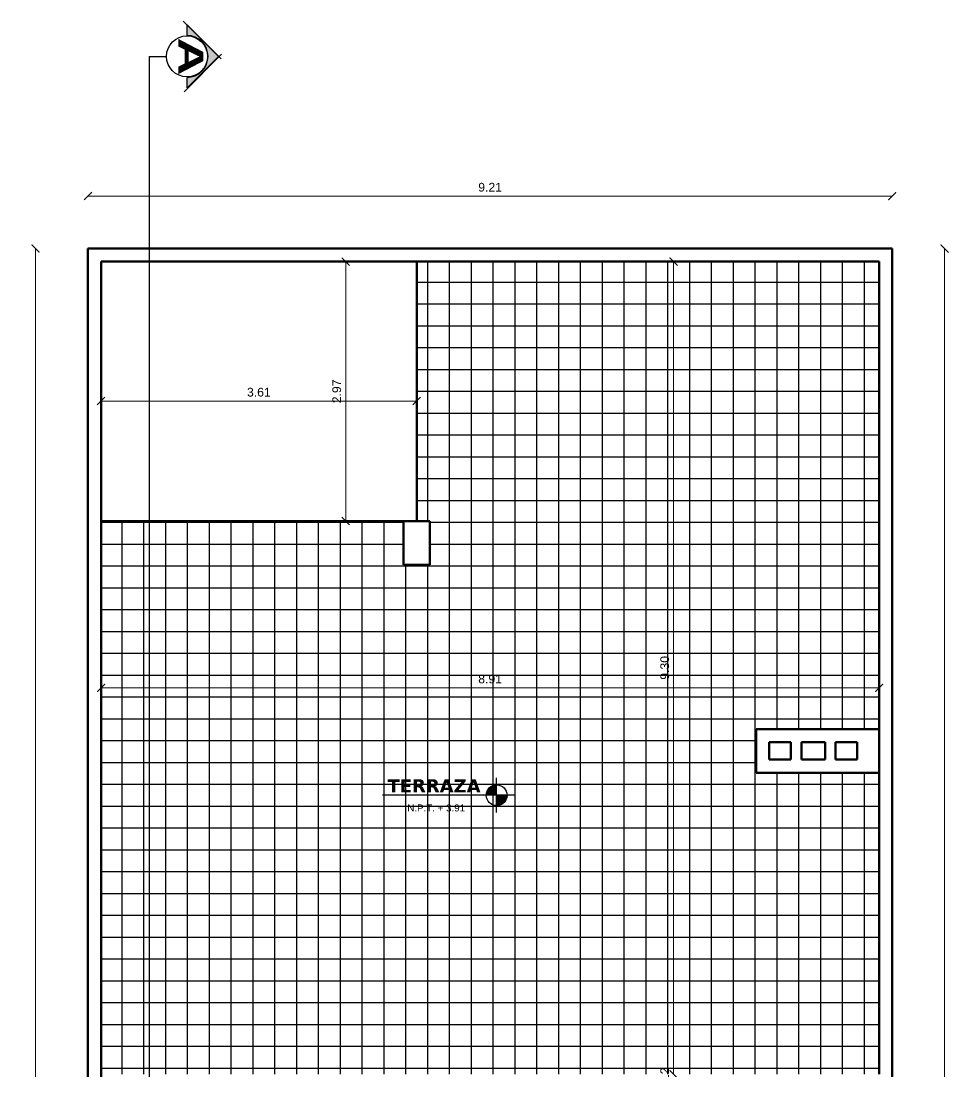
# Model space of a CAD drawing. Header units: inches. Extents: x -2 to 11.2, y -3.4 to 32.7.
# Drawn here: x -0.77 to 9.86, y 20.62 to 32.65 of the extents above; entities that cross this region are included whole.
import ezdxf
from ezdxf.enums import TextEntityAlignment as Align

# ---------------------------------------------------------------- set-up
doc = ezdxf.new("R2010")
doc.units = ezdxf.units.IN
doc.header["$MEASUREMENT"] = 0
doc.linetypes.add('CONTINUA', pattern=[0])
for name, color, linetype in [('Cotas', 60, 'Continuous'), ('Linea de corte', 30, 'Continuous'), ('Niveles', 86, 'Continuous'), ('Texto', 98, 'Continuous'), ('Textura piso', 8, 'Continuous')]:
    doc.layers.add(name, color=color, linetype=linetype)
doc.layers.add('Paredes', color=5, linetype='Continuous', lineweight=80)
doc.styles.add('SANSSERIFBOLD', font='sasb____.pfb', dxfattribs={"width": 0.85, "height": 0.6})
doc.styles.get("Standard").update_dxf_attribs({"font": 'arial.ttf'})
doc.styles.add('style1', font='arial.ttf')
doc.dimstyles.new('Cotas', dxfattribs={"dimtxt": 0.1, "dimasz": 0.09, "dimexe": 0.2, "dimexo": 0.4, "dimgap": 0.05, "dimtad": 1, "dimzin": 0, "dimdsep": 46, "dimtxsty": 'Standard', "dimblk": 'ARCHTICK', "dimcen": 0.09, "dimse1": 1, "dimse2": 1, "dimclrd": 60, "dimclre": 256, "dimadec": 0, "dimazin": 0, "dimtfac": 1, "dimtix": 1, "dimtofl": 0, "dimtmove": 1, "dimatfit": 3, "dimfxl": 0, "dimtolj": 1, "dimtzin": 0, "dimlwd": 9, "dimarcsym": 0})

# ---------------------------------------------------------------- blocks, each defined once
blk = doc.blocks.new('Nivel')
at = {"layer": 'Niveles'}
for p, q in [((46.493, 32.614), (46.493, 32.496)), ((46.512, 32.614), (46.495, 32.614)), ((46.498, 32.614), (46.498, 32.496)), ((46.503, 32.615), (46.503, 32.496)), ((46.508, 32.615), (46.508, 32.496)), ((46.512, 32.297), (46.512, 32.695)), ((46.723, 32.496), (45.205, 32.496)), ((46.512, 32.51), (46.393, 32.51)), ((46.512, 32.505), (46.393, 32.505)), ((46.512, 32.5), (46.393, 32.5)), ((46.512, 32.515), (46.394, 32.515)), ((46.394, 32.511), (46.394, 32.496)), ((46.512, 32.52), (46.395, 32.52)), ((46.512, 32.525), (46.396, 32.525)), ((46.512, 32.53), (46.398, 32.53)), ((46.512, 32.534), (46.399, 32.534)), ((46.399, 32.533), (46.399, 32.496)), ((46.512, 32.539), (46.401, 32.539)), ((46.512, 32.544), (46.403, 32.544)), ((46.404, 32.546), (46.404, 32.496)), ((46.512, 32.549), (46.405, 32.549)), ((46.512, 32.554), (46.408, 32.554)), ((46.409, 32.555), (46.409, 32.496)), ((46.512, 32.559), (46.411, 32.559)), ((46.512, 32.564), (46.414, 32.564)), ((46.414, 32.563), (46.414, 32.496)), ((46.512, 32.569), (46.418, 32.569)), ((46.419, 32.57), (46.419, 32.496)), ((46.512, 32.574), (46.422, 32.574)), ((46.423, 32.576), (46.423, 32.496)), ((46.512, 32.579), (46.427, 32.579)), ((46.428, 32.581), (46.428, 32.496)), ((46.512, 32.584), (46.432, 32.584)), ((46.433, 32.586), (46.433, 32.496)), ((46.438, 32.59), (46.438, 32.496)), ((46.512, 32.589), (46.438, 32.589)), ((46.443, 32.593), (46.443, 32.496)), ((46.512, 32.594), (46.444, 32.594)), ((46.448, 32.597), (46.448, 32.496)), ((46.512, 32.599), (46.452, 32.599)), ((46.453, 32.6), (46.453, 32.496)), ((46.458, 32.602), (46.458, 32.496)), ((46.512, 32.604), (46.462, 32.604)), ((46.463, 32.605), (46.463, 32.496)), ((46.468, 32.607), (46.468, 32.496)), ((46.473, 32.609), (46.473, 32.496)), ((46.512, 32.609), (46.474, 32.609)), ((46.478, 32.61), (46.478, 32.496)), ((46.483, 32.612), (46.483, 32.496)), ((46.488, 32.613), (46.488, 32.496)), ((46.631, 32.495), (46.512, 32.495)), ((46.513, 32.496), (46.513, 32.377)), ((46.518, 32.496), (46.518, 32.377)), ((46.523, 32.496), (46.523, 32.377)), ((46.528, 32.496), (46.528, 32.378)), ((46.533, 32.496), (46.533, 32.378)), ((46.538, 32.496), (46.538, 32.379)), ((46.543, 32.496), (46.543, 32.381)), ((46.548, 32.496), (46.548, 32.382)), ((46.553, 32.496), (46.553, 32.384)), ((46.558, 32.496), (46.558, 32.386)), ((46.563, 32.496), (46.563, 32.388)), ((46.568, 32.496), (46.568, 32.39)), ((46.573, 32.496), (46.573, 32.393)), ((46.578, 32.496), (46.578, 32.396)), ((46.583, 32.496), (46.583, 32.4)), ((46.588, 32.496), (46.588, 32.403)), ((46.593, 32.496), (46.593, 32.408)), ((46.597, 32.496), (46.597, 32.413)), ((46.602, 32.496), (46.602, 32.418)), ((46.607, 32.496), (46.607, 32.424)), ((46.612, 32.496), (46.612, 32.431)), ((46.617, 32.496), (46.617, 32.44)), ((46.622, 32.496), (46.622, 32.45)), ((46.627, 32.496), (46.627, 32.465)), ((46.631, 32.49), (46.512, 32.49)), ((46.631, 32.485), (46.512, 32.485)), ((46.63, 32.48), (46.512, 32.48)), ((46.629, 32.475), (46.512, 32.475)), ((46.628, 32.47), (46.512, 32.47)), ((46.627, 32.465), (46.512, 32.465)), ((46.626, 32.46), (46.512, 32.46)), ((46.624, 32.455), (46.512, 32.455)), ((46.622, 32.45), (46.512, 32.45)), ((46.62, 32.445), (46.512, 32.445)), ((46.617, 32.44), (46.512, 32.44)), ((46.615, 32.435), (46.512, 32.435)), ((46.612, 32.43), (46.512, 32.43)), ((46.608, 32.425), (46.512, 32.425)), ((46.604, 32.42), (46.512, 32.42)), ((46.6, 32.415), (46.512, 32.415)), ((46.595, 32.41), (46.512, 32.41)), ((46.59, 32.405), (46.512, 32.405)), ((46.583, 32.4), (46.512, 32.4)), ((46.576, 32.395), (46.512, 32.395)), ((46.568, 32.39), (46.512, 32.39)), ((46.557, 32.385), (46.512, 32.385)), ((46.542, 32.38), (46.512, 32.38))]:
    blk.add_line(p, q, dxfattribs=at)
blk.add_circle((46.512, 32.496), 0.119, dxfattribs=at)
blk = doc.blocks.new('_ArchTick')
at = {"color": 0, "linetype": 'ByBlock', "const_width": 0.15}
blk.add_lwpolyline([(-0.5, -0.5), (0.5, 0.5)], dxfattribs=at)
blk = doc.blocks.new('*D66')
at = {"layer": 'Cotas', "color": 60, "linetype": 'CONTINUA', "lineweight": 9, "transparency": 16777216}
blk.add_line((6.706, 20.596), (6.706, 29.9), dxfattribs=at)
at = {"layer": 'Defpoints', "color": 0, "transparency": 16777216}
for p in [(6.706, 29.9), (6.706, 29.9), (6.706, 20.596)]:
    blk.add_point(p, dxfattribs=at)
at = {"layer": 'Cotas', "color": 60, "lineweight": 9, "transparency": 16777216, "xscale": 0.09, "yscale": 0.09, "zscale": 0.09}
for p, rotation in [((6.706, 29.9), 90), ((6.706, 20.596), 270)]:
    blk.add_blockref('_ArchTick', p, dxfattribs=dict(at, rotation=rotation))
at = {"layer": 'Cotas', "color": 0, "transparency": 16777216, "insert": (6.605, 25.248), "char_height": 0.1, "attachment_point": 5, "rotation": 90}
blk.add_mtext('\\A1;9.30', dxfattribs=at)
blk = doc.blocks.new('*D67')
at = {"layer": 'Cotas', "color": 60, "linetype": 'CONTINUA', "lineweight": 9, "transparency": 16777216}
blk.add_line((9.06, 25.019), (0.15, 25.019), dxfattribs=at)
at = {"layer": 'Defpoints', "color": 0, "transparency": 16777216}
for p in [(0.15, 25.019), (0.15, 25.019), (9.06, 25.019)]:
    blk.add_point(p, dxfattribs=at)
at = {"layer": 'Cotas', "color": 60, "lineweight": 9, "transparency": 16777216, "xscale": 0.09, "yscale": 0.09, "zscale": 0.09, "rotation": 180}
blk.add_blockref('_ArchTick', (0.15, 25.019), dxfattribs=at)
at = {"layer": 'Cotas', "color": 60, "lineweight": 9, "transparency": 16777216, "xscale": 0.09, "yscale": 0.09, "zscale": 0.09}
blk.add_blockref('_ArchTick', (9.06, 25.019), dxfattribs=at)
at = {"layer": 'Cotas', "color": 0, "transparency": 16777216, "insert": (4.605, 25.12), "char_height": 0.1, "attachment_point": 5}
blk.add_mtext('\\A1;8.91', dxfattribs=at)
blk = doc.blocks.new('*D69')
at = {"layer": 'Cotas', "color": 60, "linetype": 'CONTINUA', "lineweight": 9, "transparency": 16777216}
for p, q in [((6.706, 20.596), (6.706, 20.686)), ((6.706, 20.476), (6.706, 20.386))]:
    blk.add_line(p, q, dxfattribs=at)
at = {"layer": 'Defpoints', "color": 0, "transparency": 16777216}
for p in [(6.706, 20.596), (6.706, 20.476), (6.706, 20.476)]:
    blk.add_point(p, dxfattribs=at)
at = {"layer": 'Cotas', "color": 60, "lineweight": 9, "transparency": 16777216, "xscale": 0.09, "yscale": 0.09, "zscale": 0.09}
for p, rotation in [((6.706, 20.596), 270), ((6.706, 20.476), 90)]:
    blk.add_blockref('_ArchTick', p, dxfattribs=dict(at, rotation=rotation))
at = {"layer": 'Cotas', "color": 0, "transparency": 16777216, "insert": (6.605, 20.536), "char_height": 0.1, "attachment_point": 5, "rotation": 90}
blk.add_mtext('\\A1;0.12', dxfattribs=at)
blk = doc.blocks.new('*D71')
at = {"layer": 'Cotas', "color": 60, "linetype": 'CONTINUA', "lineweight": 9, "transparency": 16777216}
blk.add_line((9.21, 30.65), (0, 30.65), dxfattribs=at)
at = {"layer": 'Defpoints', "color": 0, "transparency": 16777216}
for p in [(0, 30.65), (0, 30.65), (9.21, 30.65)]:
    blk.add_point(p, dxfattribs=at)
at = {"layer": 'Cotas', "color": 60, "lineweight": 9, "transparency": 16777216, "xscale": 0.09, "yscale": 0.09, "zscale": 0.09, "rotation": 180}
blk.add_blockref('_ArchTick', (0, 30.65), dxfattribs=at)
at = {"layer": 'Cotas', "color": 60, "lineweight": 9, "transparency": 16777216, "xscale": 0.09, "yscale": 0.09, "zscale": 0.09}
blk.add_blockref('_ArchTick', (9.21, 30.65), dxfattribs=at)
at = {"layer": 'Cotas', "color": 0, "transparency": 16777216, "insert": (4.605, 30.751), "char_height": 0.1, "attachment_point": 5}
blk.add_mtext('\\A1;9.21', dxfattribs=at)
blk = doc.blocks.new('*D72')
at = {"layer": 'Cotas', "color": 60, "linetype": 'CONTINUA', "lineweight": 9, "transparency": 16777216}
blk.add_line((9.81, 30.05), (9.81, 0), dxfattribs=at)
at = {"layer": 'Defpoints', "color": 0, "transparency": 16777216}
for p in [(9.81, 30.05), (9.81, 0), (9.81, 0)]:
    blk.add_point(p, dxfattribs=at)
at = {"layer": 'Cotas', "color": 60, "lineweight": 9, "transparency": 16777216, "xscale": 0.09, "yscale": 0.09, "zscale": 0.09}
for p, rotation in [((9.81, 30.05), 90), ((9.81, 0), 270)]:
    blk.add_blockref('_ArchTick', p, dxfattribs=dict(at, rotation=rotation))
at = {"layer": 'Cotas', "color": 0, "transparency": 16777216, "insert": (9.709, 15.025), "char_height": 0.1, "attachment_point": 5, "rotation": 90}
blk.add_mtext('\\A1;30.05', dxfattribs=at)
blk = doc.blocks.new('*D74')
at = {"layer": 'Cotas', "color": 60, "linetype": 'CONTINUA', "lineweight": 9, "transparency": 16777216}
blk.add_line((-0.6, 0), (-0.6, 30.05), dxfattribs=at)
at = {"layer": 'Defpoints', "color": 0, "transparency": 16777216}
for p in [(-0.6, 30.05), (-0.6, 30.05), (-0.6, 0)]:
    blk.add_point(p, dxfattribs=at)
at = {"layer": 'Cotas', "color": 60, "lineweight": 9, "transparency": 16777216, "xscale": 0.09, "yscale": 0.09, "zscale": 0.09}
for p, rotation in [((-0.6, 30.05), 90), ((-0.6, 0), 270)]:
    blk.add_blockref('_ArchTick', p, dxfattribs=dict(at, rotation=rotation))
at = {"layer": 'Cotas', "color": 0, "transparency": 16777216, "insert": (-0.701, 15.025), "char_height": 0.1, "attachment_point": 5, "rotation": 90}
blk.add_mtext('\\A1;30.05', dxfattribs=at)
blk = doc.blocks.new('*D109')
at = {"layer": 'Cotas', "color": 60, "linetype": 'CONTINUA', "lineweight": 9, "transparency": 16777216}
blk.add_line((3.764, 28.303), (0.15, 28.303), dxfattribs=at)
at = {"layer": 'Defpoints', "color": 0, "transparency": 16777216}
for p in [(0.15, 28.303), (0.15, 28.303), (3.764, 28.303)]:
    blk.add_point(p, dxfattribs=at)
at = {"layer": 'Cotas', "color": 60, "lineweight": 9, "transparency": 16777216, "xscale": 0.09, "yscale": 0.09, "zscale": 0.09, "rotation": 180}
blk.add_blockref('_ArchTick', (0.15, 28.303), dxfattribs=at)
at = {"layer": 'Cotas', "color": 60, "lineweight": 9, "transparency": 16777216, "xscale": 0.09, "yscale": 0.09, "zscale": 0.09}
blk.add_blockref('_ArchTick', (3.764, 28.303), dxfattribs=at)
at = {"layer": 'Cotas', "color": 0, "transparency": 16777216, "insert": (1.957, 28.404), "char_height": 0.1, "attachment_point": 5}
blk.add_mtext('\\A1;3.61', dxfattribs=at)
blk = doc.blocks.new('*D110')
at = {"layer": 'Cotas', "color": 60, "linetype": 'CONTINUA', "lineweight": 9, "transparency": 16777216}
blk.add_line((2.951, 26.929), (2.951, 29.9), dxfattribs=at)
at = {"layer": 'Defpoints', "color": 0, "transparency": 16777216}
for p in [(2.951, 29.9), (2.951, 29.9), (2.951, 26.929)]:
    blk.add_point(p, dxfattribs=at)
at = {"layer": 'Cotas', "color": 60, "lineweight": 9, "transparency": 16777216, "xscale": 0.09, "yscale": 0.09, "zscale": 0.09}
for p, rotation in [((2.951, 29.9), 90), ((2.951, 26.929), 270)]:
    blk.add_blockref('_ArchTick', p, dxfattribs=dict(at, rotation=rotation))
at = {"layer": 'Cotas', "color": 0, "transparency": 16777216, "insert": (2.849, 28.414), "char_height": 0.1, "attachment_point": 5, "rotation": 90}
blk.add_mtext('\\A1;2.97', dxfattribs=at)
blk = doc.blocks.new('corte')
at = {"layer": 'Cotas', "linetype": 'ByBlock'}
blk.add_hatch(color=256, dxfattribs=at).paths.add_polyline_path([(29.39, 30.862), (29.029, 30.501), (29.15, 30.501, -1), (29.63, 30.501), (29.751, 30.501)])
at = {"layer": 'Cotas', "color": 3, "linetype": 'Continuous'}
for p, q in [((28.985, 30.457), (29.418, 30.89)), ((29.795, 30.466), (29.366, 30.895))]:
    blk.add_line(p, q, dxfattribs=at)
at = {"layer": 'Cotas', "color": 3}
for p, q in [((29.029, 30.501), (29.39, 30.862)), ((29.39, 30.862), (29.751, 30.501)), ((29.15, 30.501), (29.029, 30.501)), ((29.751, 30.501), (29.63, 30.501))]:
    blk.add_line(p, q, dxfattribs=at)
at = {"layer": 'Cotas', "color": 3, "linetype": 'Continuous'}
blk.add_circle((29.39, 30.501), 0.235, dxfattribs=at)
at = {"layer": 'Cotas', "color": 3}
blk.add_arc((29.39, 30.501), 0.24, 0, 180, dxfattribs=at)
at = {"layer": 'Cotas', "color": 3, "style": 'SANSSERIFBOLD', "width": 1.5}
blk.add_text('A', height=0.288, dxfattribs=at).set_placement((29.392, 30.4), align=Align.CENTER)

msp = doc.modelspace()

# ---------------------------------------------------------------- hatches: boundary and pattern name
at = {"layer": 'Textura piso'}
h = msp.add_hatch(dxfattribs=at)
h.set_pattern_fill('ANSI37', color=256, scale=2, angle=-45, style=0)
h.set_pattern_definition([(360, (-26.85975, 108.91454), (1e-16, 0.25), []), (90, (-26.85975, 108.91454), (-0.25, 1e-16), [])])
h.paths.add_polyline_path([(9.06, 20.596), (9.06, 24.047), (7.65, 24.047), (7.65, 24.547), (9.06, 24.547), (9.06, 29.9), (3.764, 29.9), (3.764, 26.929), (3.914, 26.929), (3.914, 26.429), (3.614, 26.429), (3.614, 26.929), (0.15, 26.929), (0.15, 20.596), (1.05, 20.596)])
h.paths.add_polyline_path([(4.56, 23.793), (4.561, 23.793), (4.561, 23.798), (4.561, 23.798, 0.010432)], flags=16)
h.paths.add_polyline_path([(4.891, 23.789), (4.795, 23.789), (4.795, 23.788), (4.799, 23.788)], flags=16)
h.paths.add_polyline_path([(4.68, 23.803), (4.676, 23.803), (4.676, 23.789), (4.677, 23.709), (4.68, 23.709)], flags=16)
h.paths.add_polyline_path([(4.78, 23.724), (4.775, 23.724), (4.775, 23.719), (4.77, 23.719), (4.77, 23.714), (4.765, 23.714), (4.765, 23.704), (4.755, 23.704), (4.755, 23.699), (4.75, 23.699), (4.75, 23.694), (4.745, 23.694), (4.745, 23.689), (4.735, 23.689), (4.735, 23.684), (4.725, 23.684), (4.725, 23.679), (4.71, 23.679), (4.71, 23.674), (4.681, 23.674), (4.681, 23.783), (4.79, 23.783), (4.79, 23.743), (4.785, 23.743), (4.785, 23.734), (4.78, 23.734)], flags=16)
h.paths.add_polyline_path([(4.685, 23.729), (4.685, 23.778), (4.76, 23.778), (4.76, 23.729)], flags=0)
h.paths.add_polyline_path([(4.69, 23.738), (4.69, 23.773), (4.74, 23.773), (4.74, 23.738)], flags=0)
h.paths.add_polyline_path([(3.628, 23.56), (4.33, 23.56), (4.33, 23.724), (3.628, 23.724)], flags=24)
h.paths.add_polyline_path([(3.388, 23.741), (4.53, 23.741), (4.53, 24.067), (3.388, 24.067)], flags=24)

# ---------------------------------------------------------------- linework, layer by layer
at = {"layer": 'Linea de corte'}
for q in [(0.7, -2.2), (0.9, 32.25)]:
    msp.add_line((0.7, 32.25), q, dxfattribs=at)
at = {"layer": 'Paredes'}
for p, q in [((0, 30.05), (0, 0)), ((0, 30.05), (9.21, 30.05)), ((9.21, 0), (9.21, 30.05)), ((0.15, 29.9), (0.15, 10.194)), ((0.15, 29.9), (9.06, 29.9)), ((3.764, 29.9), (3.764, 26.929)), ((9.06, 20.596), (9.06, 29.9)), ((0.15, 26.929), (3.914, 26.929)), ((3.614, 26.429), (3.614, 26.929)), ((3.914, 26.929), (3.914, 26.429)), ((3.914, 26.429), (3.614, 26.429)), ((7.65, 24.547), (9.06, 24.547)), ((7.65, 24.047), (7.65, 24.547)), ((7.8, 24.397), (8.05, 24.397)), ((7.8, 24.197), (7.8, 24.397)), ((8.05, 24.197), (8.05, 24.397)), ((8.17, 24.397), (8.44, 24.397)), ((8.17, 24.197), (8.17, 24.397)), ((8.44, 24.197), (8.44, 24.397)), ((8.56, 24.397), (8.81, 24.397)), ((8.56, 24.197), (8.56, 24.397)), ((8.81, 24.197), (8.81, 24.397)), ((7.8, 24.197), (8.05, 24.197)), ((8.17, 24.197), (8.44, 24.197)), ((8.56, 24.197), (8.81, 24.197)), ((7.65, 24.047), (9.06, 24.047))]:
    msp.add_line(p, q, dxfattribs=at)

# ---------------------------------------------------------------- block references
at = {"layer": 'Cotas', "rotation": 270}
msp.add_blockref('corte', (-29.366, 61.64), dxfattribs=at)
at = {"layer": 'Niveles'}
msp.add_blockref('Nivel', (-41.832, -8.707), dxfattribs=at)

# ---------------------------------------------------------------- texts
at = {"layer": 'Niveles', "insert": (3.657, 23.684), "char_height": 0.08, "width": 0.7585, "attachment_point": 1, "style": 'style1'}
msp.add_mtext('N.P.T. + 3.91', dxfattribs=at)
at = {"layer": 'Texto', "insert": (3.43, 23.972), "char_height": 0.15, "attachment_point": 1}
msp.add_mtext('{\\fVerdana|b1|i0|c0|p34;TERRAZA}', dxfattribs=at)

# ---------------------------------------------------------------- dimensions: what is measured, and where the dimension line sits
at = {"layer": 'Cotas'}
for base, p1, p2, picture, middle in [((0, 30.65), (9.21, 30.65), (0, 30.65), '*D71', (4.605, 30.751)), ((0.15, 28.303), (3.764, 28.303), (0.15, 28.303), '*D109', (1.957, 28.404)), ((0.15, 25.019), (9.06, 25.019), (0.15, 25.019), '*D67', (4.605, 25.12))]:
    dim = msp.add_linear_dim(base=base, p1=p1, p2=p2, dimstyle='Cotas', dxfattribs=at)
    dim.commit()
    dim.dimension.update_dxf_attribs({"geometry": picture, "text_midpoint": middle})
for base, p1, p2, picture, middle in [((-0.6, 30.05), (-0.6, 0), (-0.6, 30.05), '*D74', (-0.701, 15.025)), ((9.81, 0), (9.81, 30.05), (9.81, 0), '*D72', (9.709, 15.025)), ((2.951, 29.9), (2.951, 26.929), (2.951, 29.9), '*D110', (2.849, 28.414)), ((6.706, 29.9), (6.706, 20.596), (6.706, 29.9), '*D66', (6.605, 25.248)), ((6.706, 20.476), (6.706, 20.596), (6.706, 20.476), '*D69', (6.605, 20.536))]:
    dim = msp.add_linear_dim(base=base, p1=p1, p2=p2, angle=270, dimstyle='Cotas', dxfattribs=at)
    dim.commit()
    dim.dimension.update_dxf_attribs({"geometry": picture, "text_midpoint": middle})

doc.saveas('drawing.dxf')
